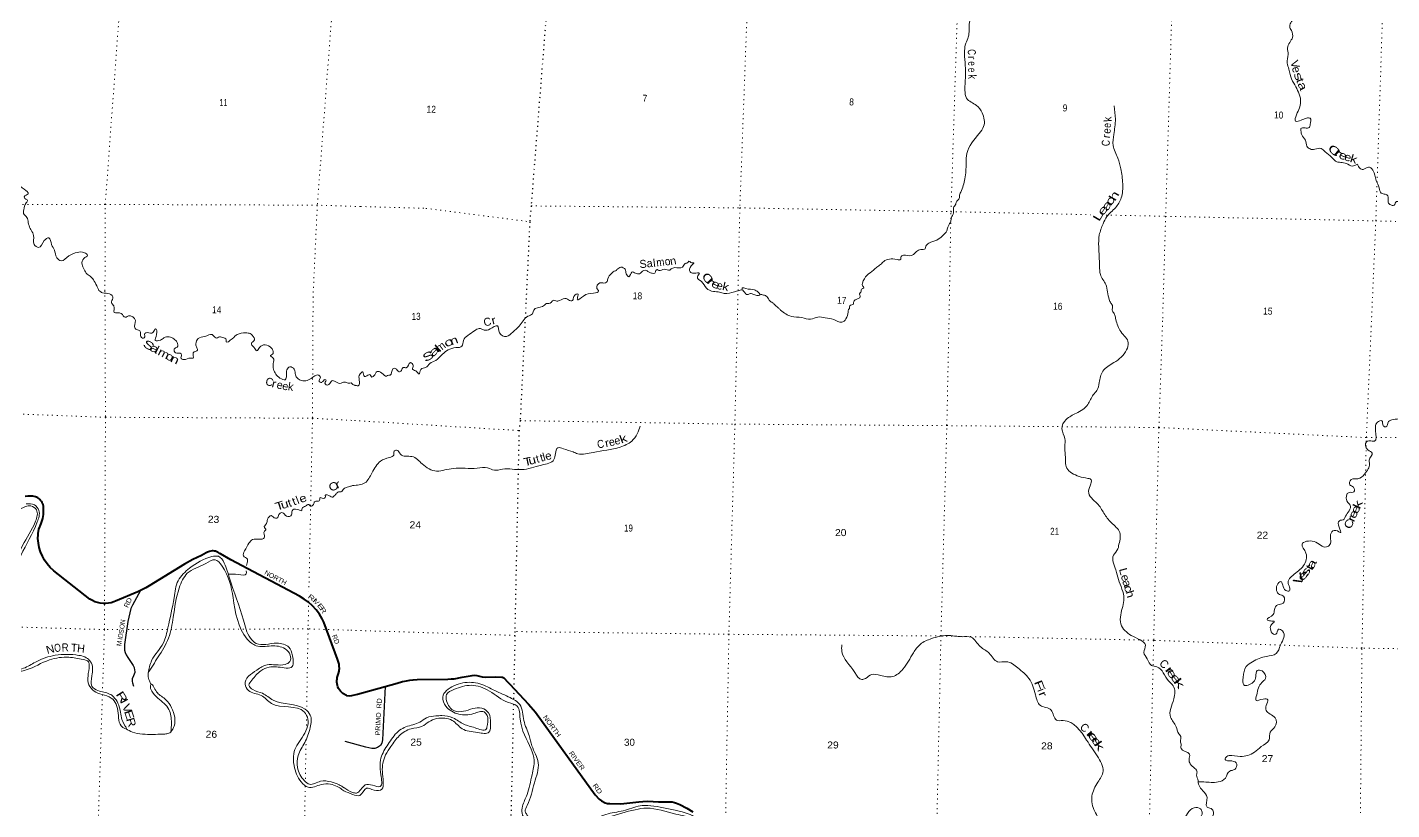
# Model space of a CAD drawing. Header units: feet. Extents: x -757852 to -501257, y -360805 to -170898.
# Drawn here: x -667449 to -633352, y -232356 to -212810 of the extents above; entities that cross this region are included whole.
import ezdxf
from ezdxf.enums import TextEntityAlignment as Align

# ---------------------------------------------------------------- set-up
doc = ezdxf.new("R2010")
doc.units = ezdxf.units.FT
doc.header["$LTSCALE"] = 80
doc.linetypes.add('DOTTED', pattern=[1.5, 0.3, -1.2])
for name, color, linetype, lineweight in [('26', 7, 'Continuous', 40), ('27', 7, 'Continuous', 13), ('29', 7, 'Continuous', 25), ('39', 7, 'Continuous', 13), ('41', 7, 'Continuous', 13), ('6', 7, 'DOTTED', 25), ('7', 7, 'DOTTED', 13)]:
    doc.layers.add(name, color=color, linetype=linetype, lineweight=lineweight)
doc.layers.add('30', color=7, linetype='Continuous')

msp = doc.modelspace()

# ---------------------------------------------------------------- linework, layer by layer
at = {"layer": '26'}
for points in [[(-667138.12, -224606.42), (-667162.66, -224585.3), (-667189.28, -224566.85), (-667217.67, -224551.29), (-667247.54, -224538.79), (-667278.55, -224529.47), (-667310.37, -224523.45), (-667342.64, -224520.79), (-667351.07, -224520.65), (-667372.51, -224520.27), (-667438.96, -224523.68), (-667504.68, -224534.03)], [(-659472.13, -229505.17), (-659565.05, -229450.8), (-659595.63, -229423.9), (-659623.22, -229393.96), (-659647.54, -229361.29), (-659668.31, -229326.27), (-659685.3, -229289.26), (-659698.33, -229250.68), (-659707.26, -229210.95), (-659711.99, -229170.51), (-659712.46, -229129.79), (-659708.67, -229089.24), (-659702.24, -229057.14), (-659695.78, -229031.82), (-659688.51, -229007.14), (-659664.86, -228926.75), (-659663.6, -228921.11), (-659658.01, -228895.98), (-659654.62, -228871.11), (-659650.78, -228825.93), (-659651.82, -228773.45), (-659658.34, -228721.37), (-659670.27, -228670.25), (-659678.8, -228645.67), (-659687.43, -228620.8), (-659696.84, -228595.67), (-660041.67, -227674.17), (-660080.56, -227590.71), (-660148.41, -227473.3), (-660228.15, -227363.62), (-660318.93, -227262.88), (-660419.73, -227172.18), (-660529.47, -227092.52), (-660646.93, -227024.76), (-662366.19, -226114.38), (-662621.16, -225965.6), (-662633.32, -225955.34), (-662658.15, -225937.58), (-662684.71, -225922.51), (-662712.69, -225910.3), (-662741.8, -225901.07), (-662771.71, -225894.95), (-662802.09, -225891.98), (-662832.63, -225892.2), (-662862.97, -225895.62), (-662892.78, -225902.18), (-662921.75, -225911.83), (-662949.55, -225924.46), (-662975.88, -225939.92), (-663094.6, -226005.93), (-663309.64, -226105.71), (-663521.94, -226222.17), (-664402.73, -226767.41), (-664488.52, -226817.13), (-664687.61, -226913.18), (-665244.38, -227149.18), (-665283.45, -227165.17), (-665349.84, -227186.03), (-665418.04, -227199.84), (-665487.31, -227206.44), (-665556.89, -227205.77), (-665626.01, -227197.83), (-665693.93, -227182.7), (-665759.9, -227160.56), (-665823.19, -227131.64), (-665883.11, -227096.27), (-666782.79, -226389.1), (-666791.84, -226381.59), (-666875.55, -226303.59), (-666950.65, -226217.26), (-667016.31, -226123.56), (-667071.82, -226023.51), (-667116.56, -225918.2), (-667150.06, -225808.8), (-667171.93, -225696.49), (-667181.94, -225582.51), (-667180.42, -225493.11), (-667179.99, -225468.19), (-667176.59, -225443.11), (-667171.81, -225407.93), (-667157.39, -225348.93), (-667136.89, -225291.76), (-667127.69, -225270.96), (-667090.81, -225177.18), (-667063.93, -225080.06), (-667047.35, -224980.66), (-667041.25, -224880.07), (-667043.43, -224806.91), (-667047.54, -224774.79), (-667054.97, -224743.27), (-667065.67, -224712.71), (-667079.49, -224683.43), (-667096.31, -224655.76), (-667115.92, -224629.99), (-667138.12, -224606.42)], [(-658202.6, -229191.97), (-658071.21, -229155.12), (-657970.35, -229134.53), (-657890.77, -229121.91), (-657807.14, -229109.72), (-657704.77, -229100.99), (-656940.52, -229091.05)], [(-656940.52, -229091.05), (-656852.82, -229089.91), (-656783.47, -229083.88), (-656579.38, -229046.24), (-656327.94, -229000.16), (-656271.53, -228997.88), (-656212.24, -229004.29), (-656077.96, -229035.3), (-656009.6, -229044.28), (-655741.73, -229040.63), (-655592.47, -229045.63), (-655570.26, -229048.22), (-655553.73, -229054.42), (-655540.3, -229063.73), (-655526.36, -229076.64), (-655454.28, -229156.42), (-655390.22, -229223.82)], [(-659472.13, -229505.17), (-659401, -229507.65), (-659334.89, -229501.45), (-659198.59, -229471.29), (-658202.6, -229191.97)], [(-655390.22, -229223.82), (-654922.18, -229716.23), (-654748.67, -229916.09), (-653257.78, -231981.65), (-653159.31, -232092.18), (-653102.53, -232132.52), (-653006.43, -232183.13), (-652951.69, -232198.64), (-652893.94, -232205.01), (-652618.33, -232209.71), (-652469.29, -232195.54), (-652164.57, -232161.43), (-652069.54, -232153.16), (-651945.58, -232144.89), (-651674.15, -232155.95), (-651334.22, -232163.15), (-651277.25, -232172.8), (-651221.47, -232191.4), (-651140.9, -232222.41), (-650963.66, -232316.37), (-650815.52, -232411.55)]]:
    msp.add_lwpolyline(points, dxfattribs=at)
at = {"layer": '29'}
for points in [[(-664622.32, -226879.94), (-664823.19, -227245.24), (-664857.32, -227326.33), (-664887.18, -227437.28), (-664934.1, -227650.67), (-665021.54, -228227.86), (-665023.68, -228278.01), (-665019.41, -228371.89), (-665006.62, -228431.64), (-664981.02, -228486.05), (-664938.36, -228555.4), (-664806.13, -228751.71), (-664780.53, -228806.12), (-664767.73, -228871.21), (-664763.46, -228904.28), (-664763.46, -228932.02), (-664793.33, -229012.04), (-664825.32, -229083.52), (-664831.72, -229110.19), (-664829.58, -229149.67), (-664823.19, -229182.74), (-664796.48, -229267.23)], [(-658507.05, -229277.35), (-658570.03, -230613.46), (-658585.37, -230690.23), (-658625.25, -230756.17), (-658696.52, -230804.1), (-658763.29, -230825.23), (-658836.92, -230829.83), (-658984.56, -230798.01), (-659503.82, -230648.38)]]:
    msp.add_lwpolyline(points, dxfattribs=at)
at = {"layer": '39'}
for points in [[(-636262.05, -205204.26), (-636259.89, -205323.02), (-636236.73, -205414.3), (-636286.03, -205446.88), (-636325.45, -205546.17), (-636341.9, -205742.76), (-636332.15, -205998.56), (-636330.7, -206139.42), (-636196.8, -206286.64), (-636159.96, -206328.08), (-636156.38, -206464.99), (-636090.77, -206487.26), (-636072.17, -206656.85), (-636068.46, -206789.74), (-635990.13, -206915.02), (-635901.32, -207088.92), (-635815.76, -207115.87), (-635797.27, -207227.12), (-635797.75, -207303.54), (-635850.03, -207303.84), (-635939.01, -207258.67), (-635971.01, -207253.6), (-635971.25, -207384.34), (-635932.81, -207500.27), (-635776.73, -207583.85), (-635716.99, -207724.61), (-635625.04, -207802.06), (-635476.32, -207802.93), (-635412.74, -207887.49), (-635352.37, -208070.52), (-635298.98, -208221.13), (-635370.64, -208261.02), (-635562.68, -208232.58), (-635646.08, -208324.39), (-635632.98, -208477.7), (-635532.82, -208611.75), (-635523.28, -208935.93), (-635523.3, -209183.36), (-635556.87, -209411.58), (-635482.74, -209727.82), (-635598.05, -209935.25), (-635728.43, -210112.01), (-635744.41, -210232.19), (-635748.4, -210354.76), (-635788.73, -210482.18), (-635738.23, -210721.21), (-635683.84, -210964.39), (-635646.08, -211162.77), (-635703.26, -211313.77), (-635739.14, -211489.61), (-635753.82, -211631.95), (-635767.84, -211691.84), (-635724.97, -211733.48), (-635629.64, -211768.8), (-635499.57, -211972.22), (-635513.74, -212098.49), (-635571.99, -212158.94), (-635693.34, -212243.46), (-635737.62, -212368.74), (-635680.9, -212416.87), (-635619.37, -212441.02), (-635688.19, -212517.21), (-635851.92, -212668.73), (-635900.09, -212789.86), (-635859.19, -212891.78), (-635830.68, -213065.72), (-635900.94, -213186.12), (-635953.78, -213327.2), (-635938.93, -213488.62), (-635966.02, -213702.97), (-635920.66, -213853.32), (-635888.97, -213991.15), (-635801.47, -214205.25), (-635634.74, -214578.85), (-635652.7, -214821.66), (-635734.76, -214995.99), (-635751.98, -215154.34), (-635616.6, -215132.64), (-635482.17, -215078.72), (-635389.87, -215083.76), (-635388.76, -215234.67), (-635415.54, -215316.27), (-635518.27, -215322.95), (-635619.39, -215341.75), (-635617.8, -215416.23), (-635600.27, -215495.26), (-635506.07, -215627.1), (-635468.81, -215779.2), (-635392.73, -215850.09), (-635270.3, -215856.12), (-635112.9, -215837.16), (-635017.75, -215919.77), (-634852.71, -216056.93), (-634755.32, -216152.66), (-634483.88, -216211.87), (-634335.24, -216277.1), (-634208.98, -216226.94)], [(-644716.94, -210027.89), (-644730.69, -210449.87), (-644700.76, -210641.96), (-644487.76, -210952.71), (-644228.47, -211508.39), (-644120.95, -211725.15), (-644102.03, -211884.69), (-644053.38, -212057.27), (-643880.14, -212539.72), (-643903.06, -212687.82), (-643933.04, -213052.95), (-643996.45, -213209.78), (-644024.49, -213391.92), (-644001.44, -213980.07), (-644016.6, -214383.9), (-643974.89, -214584.42), (-643731.4, -214761.4), (-643582.75, -214949.34), (-643549.57, -215288.38), (-643659.68, -215459.77), (-643967.39, -215958.59), (-643987.56, -216207.37), (-644016.19, -216592.66), (-644121.5, -216925.14), (-644155.09, -217030.65), (-644160.93, -217086.78), (-644219.45, -217155.26), (-644247.91, -217226.75), (-644301.32, -217323.56), (-644301.36, -217448.28), (-644353.61, -217571.28), (-644370.35, -217653.21), (-644411.18, -217734.34), (-644445.6, -217803.62), (-644470.63, -217893.32), (-644579.24, -218018.49), (-644719.45, -218126.53), (-644920.92, -218202.39), (-644991.61, -218274.5), (-645009.9, -218342.29), (-645121.12, -218362.78), (-645225.17, -218409.65), (-645289.51, -218471.9), (-645357.15, -218511.93), (-645555.87, -218503.38), (-645621.76, -218551.51), (-645621.72, -218611.86), (-645714.21, -218612.84), (-646047.43, -218660.23), (-646126.22, -218734.08), (-646214.79, -218799.57), (-646303.81, -218879.12), (-646460.61, -219002.71), (-646577.72, -219204.04), (-646579.55, -219260.31), (-646541.29, -219319.9), (-646598.63, -219352.22), (-646619.06, -219423.96), (-646648.54, -219465.24), (-646632.63, -219532.14), (-646680.58, -219584.88), (-646755.99, -219616.6), (-646800.45, -219685.55), (-646811.99, -219731.43), (-646873.02, -219753.57), (-646898.36, -219790.96), (-646901.68, -219831.08), (-646922.8, -219862.57), (-646932.76, -219925.01)], [(-673192.63, -213423.98), (-673065.74, -213368.02), (-672719.29, -213073.01), (-672578.52, -213000.93), (-672340.09, -213082.75), (-672072.66, -213070.92), (-671478.03, -212996.82), (-671296.84, -213046.69), (-671107.67, -213163.19), (-671050.49, -213392.26), (-671074.07, -213570.56), (-670957.08, -213618.44), (-670645.81, -213487.28), (-670445.14, -213491.49), (-670346.16, -213667.55), (-670365.75, -213781.6), (-670342.23, -213995.55), (-670323.66, -214044.41), (-670187.31, -214050.64), (-669950.1, -214041.9), (-669828.64, -213945.09), (-669765.8, -214055.66), (-669677.82, -214132.82), (-669658.32, -214151.52), (-669674.41, -214217.41), (-669605.31, -214255.76), (-669547.8, -214344.04), (-669432.86, -214458.23), (-669246.46, -214729.54), (-668977.4, -214924.95), (-668894.31, -215030.11), (-668795.41, -215338.93), (-668523.75, -215449.94), (-668362.62, -215499.19), (-668403.45, -215650.8), (-668471.05, -215759.34), (-668422.02, -215797.07), (-668255.04, -215721.78), (-668122.08, -215707.8), (-668087.07, -215809.46), (-668145.19, -216000.77), (-668149.1, -216127.38), (-667996.14, -216116.03), (-667776.53, -216157.03), (-667644.73, -216245.6), (-667695.56, -216266.15), (-667869.72, -216248.68), (-667950.19, -216318.61), (-667925.39, -216425.99), (-667841.43, -216503.02), (-667789.62, -216581.06), (-667705.2, -216708.39), (-667525.05, -216856.8), (-667428.04, -216966.42), (-667479.37, -217003.04), (-667524.93, -217047.9), (-667508.05, -217086.64), (-667441.28, -217134.98), (-667475.3, -217196.28), (-667536.8, -217367.37), (-667530.37, -217484.24), (-667477.76, -217536.16), (-667431.14, -217652.26), (-667393.55, -217800.27), (-667351.77, -217878), (-667289.67, -218012.69), (-667278.38, -218232.3), (-667168.27, -218308.13), (-667024.52, -218139.59), (-666913.96, -218070.6), (-666840.87, -218239.82), (-666772.81, -218376.71), (-666710.44, -218567.72), (-666606.29, -218641.36), (-666411.87, -218522.67), (-666200.32, -218434.68), (-666019.84, -218442.29), (-665947.54, -218506.88), (-666036.34, -218586.61), (-666078.99, -218732.13), (-666028.74, -218860.41), (-665953.91, -218973.37), (-665857.73, -219044.74), (-665797.65, -219115), (-665713.97, -219266.44), (-665660.14, -219387.16)], [(-640291.03, -214772.28), (-640257.3, -215101.51), (-640297.99, -215488.33), (-640312.77, -215759.42), (-640192.17, -216081.84), (-640121.96, -216342.01), (-640073.69, -216720.08), (-640111.26, -217072.81), (-640254.15, -217316.98), (-640472.95, -217540.2), (-640563.26, -217715.91), (-640659.01, -217998.05), (-640674.57, -218293.26), (-640653.69, -218770.91), (-640630.49, -218989.09), (-640499.38, -219235.44), (-640410.73, -219610.99), (-640367.28, -219701.15), (-640327.41, -219777.09), (-640338.63, -219875.26), (-640290.97, -219959.54), (-640255.64, -220051.41), (-640248.23, -220113.75)], [(-634208.98, -216226.94), (-634148.07, -216331.53), (-634066.59, -216360.36), (-633934.04, -216302.35), (-633823.95, -216378.39), (-633737.89, -216636.69), (-633663.53, -216822.19), (-633611.5, -216952.64), (-633513.96, -216982), (-633449, -217024.37), (-633443.35, -217159.33), (-633399.52, -217233.19), (-633293.62, -217252.76), (-633234.46, -217164.18), (-633164.44, -217174.53), (-633100.66, -217253.06), (-632983.61, -217238.81), (-632904.78, -217225.3), (-632880.86, -217169.76), (-632829.41, -217133.23), (-632769.72, -217213.65), (-632738.6, -217307.21), (-632771.64, -217334.28), (-632881.12, -217362.87), (-632934.7, -217403.35), (-632861.98, -217454.02), (-632751.41, -217453.63), (-632606.68, -217392), (-632513.75, -217439.31), (-632534.2, -217573.42), (-632595.44, -217663.94), (-632698.76, -217688.71), (-632829.82, -217762.85), (-632823.43, -217813.35), (-632689.68, -217841.89), (-632555.89, -217930.77), (-632476.31, -218017.87), (-632456.69, -218217.67), (-632384.27, -218401.09), (-632227.19, -218577.24), (-632117.62, -218669.35), (-632149.16, -218835.28), (-632077.57, -218982.47), (-632025.01, -219096.84), (-632035.03, -219219.22), (-631984.87, -219345.59), (-632025.12, -219408.64), (-632123.18, -219395.36), (-632192.56, -219427.28), (-632131.52, -219527.85), (-632056.92, -219582.6), (-631982.49, -219581.03), (-631959.64, -219620), (-632006.87, -219650.63), (-632016.67, -219704.62), (-631959.22, -219730.65), (-631863.04, -219739.85), (-631801.38, -219759.98), (-631794.02, -219842.69), (-631847.6, -219883.18), (-631909.87, -219943.49), (-631878.92, -219980.72), (-631824.47, -220036.82), (-631852.29, -220150.57), (-631849.85, -220198.92), (-631759.38, -220260.23), (-631647.39, -220278), (-631555.88, -220307.15), (-631496.1, -220323.2), (-631461.07, -220358.55)], [(-654486.59, -219709.38), (-654352.23, -219678.8), (-654294.24, -219626.39), (-654238.61, -219646.33), (-654147.86, -219637.24), (-653979.36, -219586.45), (-653866.68, -219644.47), (-653822.04, -219631.85), (-653790.73, -219534.31), (-653682.27, -219475.51), (-653690, -219527.56), (-653700.98, -219617.72), (-653553.26, -219526.02), (-653295.57, -219452.01), (-653171.18, -219397.76), (-653213.39, -219336.03), (-653142.55, -219197.54), (-653042.08, -219198.83), (-652971.09, -219179.04), (-652944.24, -219095.43), (-652845.22, -218955.86), (-652756.85, -218896.41), (-652742.84, -218895.73), (-652713.44, -218859.61)], [(-652713.44, -218859.61), (-652619.17, -218804.37), (-652506.29, -218856.36), (-652481.78, -218967.8), (-652415.93, -219044.4), (-652337.64, -218924.26), (-652250.14, -218953.29), (-652150.07, -218966.63), (-652042.84, -218883.66), (-651974.57, -218885.9), (-651909.68, -218930.28), (-651830.02, -218953.01), (-651765.63, -218951.1), (-651741.38, -218885.52), (-651704.52, -218864.6), (-651663.01, -218886.08), (-651533.38, -218856.14), (-651395.36, -218876.77), (-651358.23, -218847.82), (-651268.7, -218814.55), (-651079.24, -218798.65), (-651006.08, -218712.54), (-650934.62, -218678.68), (-650913.62, -218651.21), (-650868.62, -218688.89), (-650788.5, -218697.56), (-650855.17, -218769.8), (-650886.19, -218919.65), (-650790.79, -218952.96), (-650653.98, -218949.41), (-650703.37, -219046.36), (-650600.62, -219162.38), (-650479.29, -219325.29), (-650303.13, -219409.53), (-650148.84, -219424.65), (-650031.36, -219458.69), (-649774.71, -219416.83), (-649590.08, -219364.56)], [(-670609.68, -219242.32), (-670495.31, -219420.49), (-670531.85, -219656.82), (-670717.15, -220018.82), (-670876.43, -220383.33), (-670890.08, -220575.92), (-670722.1, -220920.72), (-670568.33, -221381.77), (-670630.28, -221476.98), (-671039.4, -221689.95), (-671139.57, -221790.45), (-671266.73, -222153.58), (-671229.81, -222323.05), (-671092.84, -222398.05), (-670667.07, -222472.68), (-670502.95, -222596.43), (-670249.85, -222894.69), (-670228.06, -223122.12), (-670408.63, -223658.98), (-670409, -223892.01), (-670329.38, -224030.17), (-670150.24, -224101.98), (-669730.29, -224272.93), (-669669.96, -224477.01), (-669647.18, -224758.7), (-669617.03, -224968.22), (-669687.5, -225195.86), (-670195.42, -225437.03), (-670290.17, -225569.77), (-670173.13, -225744.83), (-669831.52, -226135.22), (-669652.6, -226538.49), (-669539.54, -226817.94), (-669379.65, -226847.18), (-669230.27, -226689.39), (-669127.47, -226448.33), (-669083.21, -226228.21), (-668858.46, -225688.2), (-668686.17, -225484.65), (-668469.43, -225263.89), (-667992.98, -224989.96), (-667623.2, -224842.51), (-667363.07, -224767.25), (-667220.54, -224866.47), (-667243.95, -225151.27), (-667570.23, -225757.61), (-667821.87, -226341.29), (-668142.63, -226973.85), (-668342.22, -227669.04), (-668374.9, -228019.96), (-668243.91, -228199.31), (-667988.77, -228282.66), (-667901.16, -228422.98), (-667946.89, -228614.95), (-667970.72, -228815.37), (-667809.73, -228892.85), (-667476.3, -228865.23), (-666893.97, -228613.46), (-666409.42, -228548.61), (-666049.55, -228607.89), (-665918.22, -228662.69), (-665901.99, -228759.44), (-665910.98, -229237.38), (-665779.57, -229394.64), (-665580.61, -229478.89), (-665349.6, -229565.78), (-665178.21, -229942.79), (-665010.94, -230325.75), (-664970.96, -230332.56), (-665001.82, -230267.67), (-665126.84, -229877.5), (-665290.94, -229538.8), (-665391.86, -229466.51), (-665683, -229378.45), (-665835.37, -229268.99), (-665834.58, -229013.88), (-665866.02, -228659.69), (-665942.73, -228579.84), (-666239.85, -228489.65), (-666821.88, -228512.41), (-667246.02, -228670.85), (-667547.71, -228823.65), (-667854.1, -228799.57), (-667894.8, -228724.45), (-667860.08, -228584.5), (-667825.62, -228352.14), (-667937.59, -228227.41), (-668178.62, -228140.32), (-668294.67, -228019.53), (-668278.52, -227694.4), (-668155.22, -227216.68), (-667906.48, -226681.15), (-667606.91, -226001.98), (-667200.15, -225168.2), (-667156.69, -224883.79), (-667268.35, -224742.99), (-667476.4, -224714.81)], [(-665660.14, -219387.16), (-665566.27, -219446.66), (-665392.19, -219468.14), (-665310.07, -219580.24), (-665348.28, -219691.99), (-665287.6, -219771.53), (-665276.63, -219934.46), (-665100.63, -219960.01), (-665004.13, -220054.31), (-664953.6, -220033.2), (-664917.17, -220015.83), (-664748.96, -220135.64), (-664764.43, -220318.15), (-664693.24, -220371.77), (-664627.72, -220407.21), (-664619.55, -220505.8), (-664546.7, -220577.54), (-664513.98, -220544.03), (-664516.89, -220485.71), (-664487.95, -220440.08), (-664335.82, -220455.11), (-664272.23, -220380.01), (-664243.49, -220344.42), (-664215.99, -220481.56), (-664250.9, -220631.55), (-664122.44, -220626.02), (-664035.14, -220569.47), (-663906.23, -220539.86), (-663782.95, -220596.51), (-663704.31, -220680.41), (-663704.54, -220798.93), (-663775.57, -220843.75), (-663741.34, -220942.86), (-663631.23, -220953.05), (-663593.97, -220997.97), (-663607.59, -221082.08), (-663539.95, -221111.53), (-663368.75, -221072.69), (-663302.6, -221073.99), (-663302.11, -220941.41), (-663194.57, -220875.21), (-663221.12, -220794.33), (-663237.69, -220715.66), (-663181.15, -220588.2), (-663011.65, -220533.26), (-662830.28, -220486.59), (-662759.31, -220552.26), (-662717.67, -220577.18), (-662669.1, -220554.03), (-662566.86, -220556.03), (-662479.67, -220611.97), (-662480.72, -220668.2), (-662328.85, -220590.82), (-662200.48, -220482.84), (-661987.18, -220444.83), (-661881.19, -220460.97), (-661782.95, -220569.36), (-661769.9, -220621.85), (-661849.68, -220704.66), (-661785.37, -220804.36), (-661712.78, -220890.15), (-661643.11, -220811.16), (-661505.38, -220739.53), (-661346.63, -220829.02), (-661305.89, -220902.14), (-661317.35, -220978.25), (-661374.05, -221007.27), (-661303.09, -221072.95), (-661301.61, -221207.57), (-661294.35, -221354.37), (-661134.04, -221574.47), (-661004.41, -221613.17), (-660972.33, -221507.32), (-660959.66, -221366.94), (-660886.09, -221294.05), (-660778.93, -221354.41), (-660747.5, -221495.65), (-660597.7, -221635.19), (-660451.24, -221632.03), (-660262.61, -221519.2), (-660181.96, -221496.68), (-660124.81, -221550.03), (-660150.94, -221660), (-660109.26, -221682.92), (-660050.29, -221639.88), (-660011.55, -221606.48), (-659977.97, -221633.26), (-660008.83, -221674.84), (-659997.75, -221725.28), (-659956.02, -221746.19), (-659911.69, -221735), (-659837.71, -221640.02), (-659741.93, -221666), (-659608.25, -221702.77), (-659521.44, -221672.33), (-659429.64, -221696.22), (-659353.42, -221695.7)], [(-649590.08, -219364.56), (-649580.68, -219322.63), (-649492.59, -219333.57), (-649278.72, -219370.77), (-649183.97, -219424.17), (-649143.97, -219491.87), (-649218.91, -219509.52), (-649314.32, -219476.21), (-649402.4, -219465.27), (-649469.52, -219489.22), (-649516.14, -219439.41), (-649590.08, -219364.56)], [(-649136.16, -219480.84), (-649051.73, -219498.92), (-648964.56, -219538), (-648885.9, -219653.23), (-648805.14, -219704.16), (-648750.75, -219762.28), (-648674.4, -219825.13), (-648624.57, -219877.12)], [(-659246.88, -221757.97), (-659168.39, -221760.04), (-659151.69, -221627.88), (-659134.08, -221469.6), (-659063.86, -221417.8), (-659023.65, -221533.89), (-658964.73, -221517.89), (-658881.2, -221488.69), (-658848.94, -221544.16), (-658785.72, -221520.27), (-658707.42, -221410.42), (-658589.97, -221446.8), (-658469.9, -221523.5), (-658416.66, -221497.25), (-658380.42, -221496.53), (-658312.77, -221346.08), (-658251.85, -221330.15), (-658158.33, -221417.97), (-658100.72, -221381.81), (-658053.91, -221309.06), (-657977.75, -221317.82), (-657876.57, -221186.67), (-657806.75, -221261.57), (-657823.91, -221349.46), (-657742.98, -221394.6), (-657657.08, -221470.08), (-657612.88, -221357), (-657494.56, -221310.95), (-657390.34, -221208.06), (-657240.75, -221130.94), (-657074.48, -220979.99), (-656933.81, -220870.36), (-656738.63, -220812.97), (-656586.49, -220778.17), (-656547.26, -220634.75), (-656440.13, -220505.83), (-656269.1, -220391.25), (-656156.38, -220332.92), (-656029.02, -220373.68), (-655881.18, -220346.78), (-655701.3, -220266.71), (-655651.07, -220441.49), (-655473.14, -220532.33), (-655316.46, -220425.29), (-655158.31, -220276.06), (-654936.35, -220028.53), (-654825.5, -219966.12), (-654792.12, -219874.78), (-654573.63, -219784.03), (-654477.43, -219709.58)], [(-648624.57, -219877.12), (-648354.28, -220032.39), (-648091.7, -220061.89), (-647875.77, -220101.79), (-647692.78, -220047.98), (-647508.44, -220070.66), (-647296.46, -220108.4), (-647095.65, -220177.93), (-646992.14, -220095.14), (-646932.76, -219925.01)], [(-640248.23, -220113.75), (-640119.22, -220413.12), (-639933.83, -220693.3), (-639976.19, -220868.79), (-640295.21, -221187.27), (-640570.31, -221400.71), (-640660.82, -221687.13), (-640717.88, -221880.2), (-640810.32, -221991.55), (-640945.5, -222232.11), (-641232.94, -222453.16), (-641487.92, -222608.99), (-641594.62, -222840.51), (-641516.63, -223084.67), (-641523.38, -223277.53), (-641508.93, -223497.29), (-641469.93, -223820.52), (-641165.3, -224028.52), (-640941.68, -224078.75), (-640883.82, -224092.89), (-640926.8, -224401.12), (-640712.03, -224704.47), (-640543.53, -224949.85), (-640362.55, -225183.61), (-640145.96, -225434.74), (-640175.57, -225763.56), (-640194.39, -225841.33), (-640306.6, -226000.25), (-640246.97, -226366.45), (-640180.9, -226606.16), (-640042.59, -227081.78), (-640125.19, -227487.15), (-640121.07, -227714.59), (-639861.53, -228003.46), (-639638, -228114.03), (-639507.78, -228245.4), (-639546.26, -228425.05), (-639459.5, -228591.08), (-639356.45, -228751.66), (-639218.83, -228786.74), (-639059.02, -228935.27), (-638929.31, -229139.03), (-638810.93, -229263.95), (-638796.12, -229588.32), (-638878.53, -230046), (-638737.89, -230282.34), (-638675.6, -230457.55), (-638618.54, -230552.11), (-638632.85, -230615.97), (-638616.47, -230723.16), (-638616.04, -230825.76), (-638403.76, -230970.12), (-638416.65, -231108.45), (-638388.07, -231212.06), (-638271.28, -231324.85), (-638216.09, -231415.32), (-638225.75, -231461.24), (-638200.17, -231592.9), (-638165.52, -231753.04), (-638071.47, -231883.12), (-637964.54, -232047.86), (-637966.95, -232289.14), (-637867.65, -232326.89), (-637802.34, -232415.71), (-637882.7, -232642.15), (-637936.38, -232853.44), (-638055.03, -232851.21), (-638225.13, -232766.69), (-638181.67, -232617.38), (-638088.08, -232415.56), (-638129.63, -232337.64), (-638285.48, -232305.92), (-638453.47, -232448.77), (-638558.27, -232626.05), (-638602.75, -232747.16), (-638449.04, -232897.48), (-638357, -233027.49), (-638463.35, -233248.97), (-638589.57, -233290.72), (-638751.91, -233214.52), (-638966.94, -233321.49), (-639112.97, -233469.14), (-639215.07, -233511.76), (-639286.3, -233764.67), (-639314.94, -233950.71), (-639293.98, -234156.62), (-639223.08, -234316.05), (-639252.58, -234411.55), (-639387.3, -234235.76), (-639552.56, -234185.6), (-639724.49, -234153.31)], [(-631400.79, -220510.75), (-631516.24, -220688.32), (-631447.12, -221070.95), (-631358.34, -221351.7), (-631322.92, -221489.74), (-631213.12, -221572.11), (-631425.35, -221771.71), (-631768.67, -221749.38), (-632052.11, -221855.92), (-632308.68, -222172.61), (-632372.35, -222266.88), (-632359.56, -222476.53), (-632517.03, -222491.02), (-632705, -222399.82), (-632815.57, -222454.2), (-632953.6, -222545.82), (-633309.92, -222607.51), (-633428.52, -222661.61), (-633497.55, -222793.91), (-633562.88, -222763.41), (-633596.71, -222637.49), (-633710.81, -222677.67), (-633754.36, -222887.31), (-633785.67, -223149.69), (-633904.11, -223141.44), (-633983.34, -223162.75), (-633952.32, -223369.02), (-633840.29, -223445.44), (-633914.88, -223621.79), (-633905.91, -223710.61), (-634031.68, -223969.62), (-634194.88, -224090.51), (-634364.55, -224108.58), (-634401.27, -224238.02), (-634308.92, -224301.66), (-634294.84, -224416.81), (-634418.06, -224430.51), (-634473.61, -224637.72), (-634378.04, -224781.94), (-634439.37, -224924.57), (-634522.67, -225062.39), (-634542.02, -225097.91), (-634660.07, -225135.93), (-634663.82, -225300.73), (-634622.23, -225434.98), (-634749.03, -225378.15), (-634868.13, -225446.3), (-634894.25, -225733.01), (-634984.86, -225792.12), (-635290.08, -225658.52), (-635590.2, -225724.23), (-635497.3, -225944.79), (-635552.48, -226256.6), (-635826.69, -226502.26), (-635925.16, -226613.39), (-635939.46, -226677.25), (-635907.29, -226793.05), (-635908.52, -226885.53), (-635998.82, -226878.28), (-636125.74, -226652.49), (-636215.54, -226745.83), (-636155.35, -226981.31), (-636052.25, -227025.22), (-636064.39, -227199.78), (-636198.44, -227235.22), (-636283.33, -227360.92), (-636313.61, -227478.51), (-636465.03, -227607.87), (-636379.59, -227639.08), (-636287.63, -227656.45), (-636356.63, -227730.42), (-636384.47, -227836.03), (-636302.69, -227971.71), (-636246.41, -227973.72), (-636183.63, -227847.23), (-636082.54, -227891.07), (-636126.85, -228237.47), (-636239.16, -228456.72), (-636483.07, -228526.45), (-636827.79, -228658.96), (-636986.89, -228777.99), (-637062.99, -229054.86), (-637049.28, -229238.39), (-636811.4, -229168.44), (-636746.26, -229031.98), (-636714.65, -228876.22), (-636592.4, -228890.64), (-636504.48, -229080.85), (-636598.43, -229178.06), (-636683.53, -229309.79), (-636723.95, -229487.36)], [(-659353.42, -221695.7), (-659300.09, -221738.94), (-659261.35, -221754.29), (-659246.88, -221757.97)], [(-659318.82, -224256.74), (-659011.96, -224191.43), (-658838.38, -223946.2), (-658618.68, -223648.31), (-658398.18, -223557.62), (-658289.34, -223495.14), (-658284.1, -223402.8), (-658218.66, -223372.95), (-658125.64, -223474.84), (-657837.92, -223533.39), (-657580.75, -223717.58), (-657218.79, -223897.46), (-657014.54, -223868.55), (-656799.89, -223829.96), (-656210.04, -223822.87), (-655944.18, -223816.28), (-655777.19, -223874.54), (-655575.09, -223849.58), (-655092.53, -223860.79), (-654595.5, -223745.79), (-654286.89, -223609.98), (-654251.4, -223458.38), (-654187.99, -223313.81), (-654052.03, -223338.78), (-653811.37, -223419.79), (-653692.12, -223462.27), (-653308.65, -223429.71), (-652629.89, -223297.07), (-652344.91, -223146.33), (-652207.74, -222964.17), (-652136.61, -222771.6)], [(-661970.05, -226253.41), (-661952.93, -226190.99), (-661949.19, -226098.66), (-662045.91, -226016.41), (-662017.43, -225888.39), (-661909.52, -225695.64), (-661817.6, -225607.04), (-661529.98, -225562.45), (-661526.42, -225480.15), (-661533.16, -225411.72), (-661485.87, -225350.37), (-661525.18, -225307.41), (-661473.2, -225209.99), (-661447.11, -225102.02), (-661351.11, -225009.48), (-661248.07, -225075.78), (-661189.51, -225054.83), (-661149.65, -224961.19), (-661070.97, -224936.62), (-660974.28, -225020.87), (-660843.41, -224993.3), (-660831.46, -224891.08), (-660704.4, -224853.39), (-660588.58, -224879.76), (-660581.62, -224829.68), (-660494.28, -224771.12), (-660417.3, -224730.44), (-660367.94, -224771.58), (-660296.94, -224728.78), (-660269.6, -224661.01), (-660203.1, -224644.23), (-660152.9, -224641.19), (-660135.39, -224563.19), (-660051.49, -224580.9), (-660000.96, -224559.79), (-660001.94, -224505.53), (-659877.99, -224526.04), (-659832.29, -224549.03), (-659759.1, -224496.23), (-659705.88, -224439.01), (-659629.17, -224412.39), (-659607.16, -224414.83), (-659539.17, -224336.36), (-659456.07, -224301.04), (-659387.51, -224282.35), (-659318.82, -224256.74)], [(-664431.39, -228942.91), (-664341.3, -228631.28), (-664048.19, -228189.03), (-663934.76, -227809.56), (-663782.29, -227061.21), (-663678.01, -226635.35), (-663391.37, -226323.55), (-662834.39, -226033.12), (-662673.82, -226026.22), (-662526.6, -226195.84), (-662395.3, -226572.06), (-662048.01, -227619.48), (-661872, -228070.91), (-661728.07, -228202.3), (-661212.54, -228196.32), (-660911.6, -228296.63), (-660819.34, -228509.37), (-660854.93, -228801.98), (-661025.6, -228812.7), (-661408.36, -228797.17), (-661610.57, -228885.62), (-661839.6, -229120.2), (-661910.18, -229247.39), (-661813.95, -229355.75), (-661573.04, -229448.85), (-661303.49, -229618.86), (-660505.55, -229845.41), (-660377.96, -229992.55), (-660379.74, -230299.88), (-660515.26, -230680.93), (-660679.68, -230999.14), (-660695.42, -231302.18), (-660525.16, -231632.96), (-660398.44, -231719.82), (-660120.31, -231646.92), (-659855.9, -231664.14), (-659654.88, -231735.68), (-659605.17, -231761.87), (-659537.31, -231806.05)], [(-664431.39, -228942.91), (-664177.13, -228540.07), (-663921.63, -228070.97), (-663799.38, -227543.01), (-663653.38, -226818.64), (-663449.93, -226450.98), (-662986, -226202.92), (-662757.68, -226112.97), (-662580.12, -226269.12), (-662306.21, -227059.97), (-661952.64, -228093.44), (-661727.16, -228260.58), (-661356.24, -228265.83), (-661004.61, -228337), (-660877.29, -228498.19), (-660890.3, -228656.64), (-661007.93, -228726.66), (-661453.37, -228738.03), (-661714.52, -228867.52), (-662007.93, -229219.36), (-661924.67, -229377.68), (-661606.14, -229502.45), (-661347.18, -229702.38), (-660524.96, -229917.36), (-660434.06, -230095.92), (-660582.97, -230549.03), (-660791.2, -230956.78), (-660780.71, -231252.3), (-660603.95, -231663.56), (-660433.96, -231795.46), (-660103.78, -231727.6), (-659871, -231720.1), (-659708.52, -231776.27), (-659641.15, -231812.27), (-659540.26, -231886.24)], [(-662429.91, -226473.08), (-662176.97, -226479.91), (-661976.19, -226467.77), (-661979.28, -226392.87)], [(-640770.42, -234403.84), (-640727.72, -234127.52), (-640767.04, -234043.65), (-640728.06, -233964.58), (-640681.05, -233771.15), (-640671.76, -233620.63), (-640733.98, -233443.41), (-640661.86, -233222.72), (-640683.59, -232865.91), (-640651.91, -232708.14), (-640773.88, -232398.04), (-640843, -232015.41), (-640695.97, -231666.65), (-640563.75, -231395.81), (-640711.39, -231014.39), (-640975.18, -230616.76), (-641561.81, -230129.14), (-641732.43, -230117.01), (-641862.53, -229866.97), (-642132.14, -229750.73), (-642253.64, -229484.9), (-642416.52, -229078.8), (-642692.98, -228813.47), (-642983.36, -228658.27), (-643200.76, -228660.56), (-643408.64, -228447.97), (-643632.28, -228283.09), (-643863.5, -228047.53), (-644088.38, -228033.46), (-644457.55, -228002.17), (-644848.74, -228082.73), (-645129.28, -228221.55), (-645303.75, -228434.57), (-645569.73, -228847.47), (-645821.6, -229029.55), (-646122.5, -229002.71), (-646351.13, -228980.46), (-646501.35, -229075.67), (-646595, -229106.52), (-646767.9, -228929.37), (-647091.71, -228406.89), (-647095.79, -228235.77)], [(-664358.46, -229223.57), (-664396.93, -229136.44), (-664419.7, -229067.69), (-664431.39, -228942.91)], [(-663859.41, -230412.57), (-663847.08, -230183.8), (-663911.05, -229853.09), (-664184.46, -229568.5), (-664339.62, -229394.7), (-664369.01, -229251.49), (-664356.42, -229221.6), (-664285.64, -229297.32), (-664198.08, -229439.66), (-663984.66, -229608.57), (-663842.02, -229808.23), (-663764.28, -230046.81), (-663778.46, -230267.51), (-663859.41, -230412.57)], [(-659537.65, -231805.61), (-659320.69, -231924.45), (-659224.64, -231939.95), (-659002.22, -231736.7), (-658821.41, -231745.17), (-658629.38, -231778.18), (-658612.95, -231481.07), (-658594.78, -231019.09), (-658403.68, -230675.93), (-658143.51, -230371.44), (-657812.65, -230232.4), (-657639.36, -230168.19), (-657472.57, -230059.5), (-657237.53, -230013.59), (-657086.31, -230004.91), (-656812.66, -230062.96), (-656540.44, -230219.52), (-656259.87, -230310.01), (-655981.28, -230342.09), (-655951.01, -230224.49), (-655957.28, -230001), (-656034.72, -229913.75), (-656293.73, -229954.78), (-656664.51, -229969.69), (-656989.52, -229769.01), (-657068.14, -229542.93), (-656790.72, -229263.19), (-656564.68, -229186.79), (-656138.96, -229212.06), (-655762.51, -229380.39), (-655380.32, -229556.97), (-655142.9, -229730.39), (-655038.16, -230130.39), (-654910.41, -230505.06), (-654838.8, -230759.05), (-654678.57, -231183.15), (-654776.59, -231684.52), (-654957.4, -232251.32), (-655004.81, -232398.48), (-654961.54, -232484.5), (-654527.9, -232916.36), (-654029.19, -233213.77), (-653726.46, -233188.38), (-653580.99, -232883.82), (-653339, -232639.02), (-652936.33, -232460.31), (-652502.44, -232367.2), (-652079.91, -232253.56), (-651794.66, -232267.78), (-651137.17, -232397.87), (-650748.17, -232552.57), (-650561.23, -232788.56), (-650381.99, -233187.19), (-650247.94, -233727.03), (-650226.4, -234031.52), (-650245.98, -234246.05), (-650252.09, -234420.83), (-650415.68, -234495.44), (-650817.06, -234579.66), (-650979.38, -234732.76), (-651136.15, -234900.15), (-651324.33, -234929.63), (-651515.89, -234940.89), (-651614.42, -235054.03), (-651652.38, -235161.29), (-651588.73, -235240), (-651471.88, -235236.13), (-651429.23, -235167.25), (-651306.29, -235046.94), (-651162.26, -235013.87), (-651035.23, -235006.34), (-650794.76, -235035.04), (-650422.85, -235275.62), (-650083.27, -235577.4), (-650165.85, -235809.79), (-650385.1, -236037.3), (-650412.66, -236134.87), (-650394.3, -236300.47), (-650283.89, -236423.09), (-650122.01, -236455.02), (-649955.03, -236398.63), (-649994.68, -236266.47), (-650051.54, -236051.23), (-649934.82, -235878.39), (-649695.79, -235717.97), (-649298.51, -235520.96), (-648901.39, -235500.96), (-648241.27, -235498.39), (-647926.75, -235596.12), (-647968.15, -235801.82), (-648158, -235994.17)], [(-648068.34, -239068.85), (-648130.31, -238941.93), (-648063.93, -238827.64), (-647896.62, -238819.53), (-647728.01, -238831.59), (-647643.48, -238715.94), (-647535.82, -238514.62), (-647438.45, -238377.29), (-647335.6, -238370.91), (-647258.34, -238405.85), (-647205.6, -238393.66), (-647178.57, -238253.82), (-647192.27, -238070.29), (-647359.54, -237847.08), (-647555.31, -237691.24), (-647783.5, -237483.95), (-648080.68, -237350.64), (-648580.92, -237212.08), (-648627.23, -237097.78), (-648573.84, -236894.52), (-648446.46, -236474.66), (-648370.19, -236250.09), (-648280.13, -236034.06), (-648064.97, -235808.42), (-647996.44, -235690.18), (-648039.93, -235610.18), (-648319.96, -235561.96), (-648974.05, -235564.74), (-649328.97, -235586.25), (-649669.41, -235769.2), (-649935.06, -235942.75), (-649980.46, -236089.97), (-649909.01, -236233.33), (-649850.17, -236392.32), (-649986.68, -236498.07), (-650248.8, -236512.85), (-650435.9, -236339.21), (-650448.62, -236127.55), (-650432.21, -236003.43), (-650287.14, -235825.57), (-650206.06, -235693.7), (-650186.12, -235583.79), (-650237.08, -235487.43), (-650659.97, -235208.82), (-651132.22, -235075.28), (-651290.1, -235101.82), (-651364.17, -235205.78), (-651528.47, -235300.49), (-651664.4, -235217.18), (-651678.71, -234993.4), (-651461.92, -234836.21), (-651273.07, -234844.97), (-651095.8, -234724.58), (-650937.04, -234615.6), (-650843.23, -234522.4), (-650477.46, -234420.82), (-650290.95, -234381.22), (-650281.1, -234214.62), (-650298.36, -233787.58), (-650403.46, -233282.98), (-650618.74, -232764.38), (-650790.05, -232599.35), (-651240.18, -232466.61), (-651975.5, -232317.64), (-652254.53, -232355.94), (-652929.02, -232539.02), (-653399.98, -232771.61), (-653524.02, -233038.72), (-653660.45, -233257.12), (-653882.26, -233327.64), (-654354.26, -233129.75), (-654823.89, -232748.9), (-655084.88, -232443.89), (-655072.8, -232271.34), (-654959.98, -231979.69), (-654833.95, -231483.34), (-654783.05, -231121.09), (-654857.97, -230846.86), (-655133.23, -230086.76), (-655202.73, -229772.5), (-655422.79, -229678.15), (-655901.75, -229391.5), (-656355.55, -229248.57), (-656787.78, -229351.8), (-656969.21, -229476.06), (-656972.68, -229632.83), (-656772.38, -229889.41), (-656547.28, -229897.45), (-656093.79, -229819.11), (-655920.93, -229939.94), (-655869.63, -230199.24)], [(-636723.95, -229487.36), (-636740.86, -229625.55), (-636560.58, -229591.76), (-636448.6, -229611.85), (-636485.67, -229751.33), (-636492.04, -229875.81), (-636265.16, -230062.94), (-636268.94, -230286.07), (-636386.19, -230416.65), (-636413.18, -230612.81), (-636610.22, -230780.76), (-636782.16, -230921.45), (-637135.87, -231023.47), (-637416.89, -231003.37), (-637475.94, -231023.39), (-637516.8, -231098.36), (-637343.14, -231138.76), (-637225.09, -231215.39), (-637272, -231348.48), (-637400.3, -231392.17), (-637509.06, -231567.31), (-637689.5, -231663.44), (-638043.64, -231662.86), (-638185.86, -231659.32)], [(-655869.63, -230199.24), (-655911.6, -230421.01), (-656191.59, -230429.11), (-656584.64, -230332.6), (-656832.92, -230124.59), (-657012.12, -230069.92), (-657411.7, -230160.23), (-657582.65, -230272.8), (-657858.51, -230335.36), (-658154.39, -230509.84), (-658364.99, -230777.88), (-658495.04, -230986.45), (-658575.98, -231401.94), (-658552.95, -231664.25), (-658589.5, -231845.98), (-658779.4, -231867.36), (-658975.02, -231822.15), (-659138.11, -231997.35), (-659316.85, -231972.8), (-659542.37, -231884.69)], [(-664981.68, -230339.62), (-664822.15, -230417.84), (-664311.8, -230474.03), (-664059.01, -230468.94), (-663964.56, -230458.73), (-663860.52, -230422.38)]]:
    msp.add_spline(points, degree=3, dxfattribs=at)
at = {"layer": '6'}
for points in [[(-654348.48, -207345.76), (-654461.45, -211924.49), (-654473.02, -212402.87), (-654858.79, -217272.37), (-654891.76, -217667.57), (-654988.23, -219695.27)], [(-654988.23, -219695.27), (-655132.21, -222636.41), (-655161.02, -222884.8), (-655266.21, -227905.63), (-655261.54, -228002.34), (-655297.37, -229591.57)], [(-655300.27, -229720.64), (-655378.25, -233179.65), (-655396.32, -238471.11)]]:
    msp.add_lwpolyline(points, dxfattribs=at)
at = {"layer": '7'}
for p, q in [((-659272.22, -222633.26), (-655161.02, -222884.8)), ((-663944.13, -227851.01), (-664993.21, -227854.91)), ((-662039.15, -227843.93), (-663863.15, -227850.71)), ((-655261.54, -228002.34), (-659423.58, -227871.33)), ((-660470.47, -229985.24), (-660475.56, -230267.04)), ((-660481.54, -230597.95), (-660500.72, -231659.28))]:
    msp.add_line(p, q, dxfattribs=at)
for points in [[(-665507.97, -219390.82), (-665501, -217235.05), (-665126, -212143.05), (-664978, -207140.05)], [(-659609, -207211.05), (-659814, -212181.05), (-660201, -217254.05), (-660306.99, -219541.95)], [(-649381.99, -207484.81), (-649443.5, -211964.65), (-649642.11, -217321.07), (-649698.34, -219846.53)], [(-638826.48, -207781.36), (-638842.07, -212270.75), (-639001.4, -217531.9), (-639077.65, -220146.51)], [(-633863.79, -220291.96), (-633748.67, -217646.16), (-633576.83, -212371.34), (-633594.81, -207925.1)], [(-644412.36, -219996.45), (-644366.64, -217415.96), (-644194.85, -212080.79), (-644179.36, -211577.36)], [(-659120, -217287.05), (-660201, -217254.05), (-665501, -217235.05), (-670598, -217238.05), (-675369.02, -217115.14)], [(-659120, -217287.05), (-657485.97, -217332.89), (-654891.76, -217667.57)], [(-654858.79, -217272.37), (-649642.11, -217321.07), (-644366.64, -217415.96), (-640877.62, -217491.36)], [(-640489.35, -217499.75), (-639001.4, -217531.9), (-633748.67, -217646.16), (-628372.16, -217786.62), (-627729.77, -217825.25)], [(-665507.97, -219390.82), (-665496.36, -222551.8), (-665520, -227856.87), (-665570.08, -229413.82)], [(-660306.99, -219541.95), (-660322.62, -222576.73), (-660412.22, -226899.8)], [(-649698.34, -219846.53), (-649766.46, -222723.53), (-649915.91, -227974.09), (-650010.49, -233266.84), (-650051.12, -235213.89)], [(-644962.16, -242093.19), (-644825.05, -238623.54), (-644731.42, -233300.58), (-644617.1, -228018.59), (-644468.95, -222747.87), (-644412.36, -219996.45)], [(-639077.65, -220146.51), (-639170.7, -222808.44), (-639300.29, -228124.08), (-639423.54, -233373.57), (-639611.81, -238640.84), (-639795.62, -244169.99)], [(-634928.75, -254739.85), (-634728.73, -249880.26), (-634493.21, -244642.84), (-634341.82, -238819.08), (-634144.32, -233517.94), (-634095.39, -228322.12), (-633985.78, -223060.08), (-633863.79, -220291.96)], [(-670955.21, -222353.91), (-670909.5, -222353.43), (-665496.36, -222551.8), (-660322.62, -222576.73), (-659272.22, -222633.26)], [(-655132.21, -222636.41), (-649766.46, -222723.53), (-644471.46, -222761.86), (-639166.68, -222808.59), (-633985.78, -223060.08), (-628561.84, -223036.63), (-627873.81, -223060.18)], [(-660417.21, -227140.27), (-660431.67, -227837.95), (-660468.39, -229870.07)], [(-665187.24, -227855.63), (-665520, -227856.87), (-668295.1, -227775.19)], [(-659423.58, -227871.33), (-660431.67, -227837.95), (-661967.53, -227843.66)], [(-628020.98, -228408.38), (-628861.8, -228390.44), (-634095.39, -228322.12), (-639300.29, -228124.08), (-644617.03, -228016.59), (-649915.91, -227974.09), (-655266.21, -227905.63)], [(-665572.27, -229482.05), (-665689.19, -233116.92), (-665882.97, -238404.6)], [(-660502.72, -231769.89), (-660528.16, -233177.76), (-660635.62, -238461.11)]]:
    msp.add_lwpolyline(points, dxfattribs=at)

# ---------------------------------------------------------------- texts
at = {"layer": '27'}
for s, rotation, width, p in [('NORTH', 332.098, 1.05, (-661536.27, -226471.94)), ('NORTH', 305.821, 1.1, (-654567.4, -230047.63)), ('RIVER', 305.821, 1.1, (-653918.84, -230946.18)), ('RD', 305.821, 1.2, (-653329.14, -231754.78))]:
    msp.add_text(s, height=120, rotation=rotation, dxfattribs=dict(at, width=width)).set_placement(p)
for s, rotation, width, p in [('R', 323.754, 1.4, (-660383.84, -227103.04)), ('I', 318.322, 1.75, (-660305.65, -227169.98)), ('E', 308.604, 1.6, (-660162.97, -227320.65)), ('R', 303.117, 1.3, (-660103.39, -227408.44))]:
    msp.add_text(s, height=120, rotation=rotation, dxfattribs=dict(at, width=width)).set_placement(p, align=Align.CENTER)
msp.add_text('V', height=120, rotation=313.438, dxfattribs=at).set_placement((-660263.96, -227209.82), align=Align.CENTER)
msp.add_text('RD', height=120, rotation=290.516, dxfattribs=at).set_placement((-659836.95, -228007.25))
at = {"layer": '30'}
for s, rotation, width, p in [('D', 61.195, 1.2, (-664854.54, -227157.74)), ('R', 66.195, 1.1, (-664907.15, -227263.39)), ('O', 81.386, 0.8, (-665021.35, -227789.33)), ('N', 81.386, 0.8, (-665004.08, -227669.88)), ('D', 81.386, 0.8, (-665061.07, -228015.41)), ('S', 81.386, 0.85, (-665035.95, -227909.23)), ('M', 81.386, 0.8, (-665090.66, -228210.24))]:
    msp.add_text(s, height=120, rotation=rotation, dxfattribs=dict(at, width=width)).set_placement(p, align=Align.CENTER)
msp.add_text('I', height=120, rotation=81.386, dxfattribs=at).set_placement((-665073.38, -228095.09), align=Align.CENTER)
at = {"layer": '30', "width": 1.1}
msp.add_text('PRIMO  RD', height=120, rotation=87.301, dxfattribs=at).set_placement((-658634.98, -230504.69))
at = {"layer": '41'}
for s, rotation, width, p in [('C', 270.336, 0.75, (-643945.67, -213358.49)), ('e', 272.383, 0.75, (-643939.76, -213664.51)), ('V', 286.144, 1.1, (-635889.48, -213666.88)), ('e', 272.46, 0.75, (-643939.48, -213827.02)), ('k', 269.567, 0.85, (-643930.18, -213985.98)), ('e', 284.248, 1.05, (-635848.88, -213815.46)), ('s', 292.005, 1.5, (-635808.55, -213977.24)), ('t', 293.557, 1.2, (-635746.99, -214135.8)), ('a', 294.256, 1.4, (-635711.43, -214223.12)), ('C', 318.721, 1.65, (-634971.54, -215858.53)), ('r', 319.811, 2.05, (-634822.16, -215966.73)), ('e', 337.084, 1.3, (-634694.53, -216065.98)), ('e', 343.192, 1.1, (-634550.72, -216124.44)), ('k', 342.728, 1.3, (-634411.96, -216169.28)), ('m', 7.609, 0.9, (-651715.65, -218787.26)), ('o', 9.805, 0.95, (-651502.84, -218765.97)), ('n', 10.225, 1.05, (-651370.52, -218755.49)), ('C', 306.787, 1.5, (-650610.65, -219024.86)), ('r', 312.818, 2.15, (-650498.5, -219159)), ('e', 332.296, 1.4, (-650380.1, -219269.9)), ('k', 346.782, 1.2, (-650095.23, -219367.02)), ('S', 329.853, 1.55, (-664582.05, -220770.32)), ('a', 330.434, 1.55, (-664418.2, -220863.07)), ('l', 333.089, 1.15, (-664279.38, -220941.16)), ('m', 333.089, 1.25, (-664205.3, -220983.95)), ('o', 335.379, 1.3, (-664016.2, -221087.12)), ('n', 336.197, 1.4, (-663894.15, -221155.49)), ('r', 345.757, 1.2, (-661356.11, -221793.8)), ('C', 23.263, 1.2, (-659868.51, -224418.37)), ('r', 24.164, 1.45, (-659713.3, -224345.42)), ('T', 17.582, 1.35, (-661220.06, -224890.21)), ('u', 17.582, 1.3, (-661081.4, -224848.97)), ('t', 18.582, 1.05, (-660900.39, -224797.71)), ('t', 20.332, 1.1, (-660789.13, -224759.02)), ('e', 20.482, 1.2, (-660613.24, -224699.83)), ('N', 15.783, 1.05, (-666947.2, -228470.04)), ('O', 7.367, 0.8, (-666763.72, -228420.91)), ('R', 2.106, 0.9, (-666585.81, -228405.35)), ('T', 356.542, 1.05, (-666368.62, -228404.8)), ('R', 301.802, 1.5, (-665245.81, -229470.59)), ('I', 297.072, 1.15, (-665134.1, -229652.22)), ('V', 291.653, 1.25, (-665088.44, -229758.32)), ('E', 288.63, 1.35, (-665034.09, -229901.01)), ('R', 287.563, 1.2, (-664979.19, -230093.18))]:
    msp.add_text(s, height=200, rotation=rotation, dxfattribs=dict(at, width=width)).set_placement(p)
for s, rotation, p in [('r', 272.029, (-643944.62, -213527.17)), ('S', 5.069, (-652140.85, -218827.87)), ('a', 7.353, (-651958.7, -218811.48)), ('l', 7.353, (-651797.5, -218801.13)), ('e', 347.563, (-650234.33, -219342.45)), ('C', 344.648, (-661514.82, -221738.74)), ('e', 348.879, (-661229.14, -221827.6)), ('e', 349.265, (-661089.09, -221857.66)), ('k', 352.411, (-660944.68, -221876.32)), ('l', 21.482, (-660688.15, -224722.14)), ('H', 354.02, (-666212.34, -228417.08))]:
    msp.add_text(s, height=200, rotation=rotation, dxfattribs=at).set_placement(p)
for s, rotation, width, p in [('k', 93.85, 0.95, (-640351.31, -215101.45)), ('e', 81.467, 0.9, (-640376.83, -215413.19)), ('e', 85.85, 0.8, (-640368.11, -215266.49)), ('C', 86.96, 0.8, (-640398.16, -215705.92)), ('a', 56.776, 1.7, (-640391.02, -217314.88)), ('c', 61.625, 1.6, (-640304.12, -217190.92)), ('h', 60.152, 1.55, (-640205.03, -217069.61)), ('L', 59.873, 1.55, (-640607.12, -217577.42)), ('e', 55.093, 1.65, (-640495.57, -217434.56)), ('r', 14.79, 1.2, (-655771.74, -220223.7)), ('o', 31.267, 1.5, (-656873.33, -220760.18)), ('n', 20.993, 1.35, (-656753.12, -220723.04)), ('S', 30.222, 1.55, (-657383.72, -221113.06)), ('a', 41.951, 2, (-657220.81, -220974.06)), ('l', 39.518, 1.6, (-657125.73, -220904.9)), ('k', 20.198, 1.35, (-652522.11, -223179.24)), ('C', 9.47, 0.9, (-653106.11, -223317.62)), ('r', 11.597, 1.1, (-652943.5, -223288.33)), ('T', 12.135, 1.25, (-654925.54, -223754.68)), ('u', 15.543, 1.25, (-654807.35, -223720.09)), ('e', 15.49, 1.1, (-654402.69, -223609.35)), ('k', 65.807, 1.5, (-634111.04, -224768.6)), ('r', 65.807, 1.45, (-634272.3, -225127.56)), ('e', 65.807, 1.3, (-634225.11, -225014.78)), ('e', 65.807, 1.3, (-634166.43, -224892.43)), ('C', 65.807, 1.2, (-634330.8, -225258.03)), ('L', 285.34, 1.15, (-640147, -226428.46)), ('e', 48.217, 1.9, (-635494.51, -226563.72)), ('s', 60.086, 1.75, (-635418.91, -226463.11)), ('t', 58.733, 1.45, (-635320.4, -226353.15)), ('a', 62.184, 1.5, (-635265.84, -226263.17)), ('e', 285.479, 1.1, (-640102.12, -226587.59)), ('a', 286.452, 1.2, (-640061.54, -226727.88)), ('V', 49.261, 1.75, (-635583.01, -226657.65)), ('c', 286.452, 1.25, (-640023.74, -226862.1)), ('h', 285.976, 1.2, (-639981.55, -226997.19)), ('r', 307.901, 1.95, (-638978.17, -228928.03)), ('F', 291.034, 1.55, (-642248.27, -229280.27)), ('e', 302.053, 1.55, (-638926.56, -229010.48)), ('e', 308.438, 1.75, (-638820.73, -229143.34)), ('k', 306.623, 1.9, (-638742.39, -229257.93)), ('r', 291.473, 1.4, (-642160.17, -229503.72)), ('r', 314.07, 2.25, (-640937.91, -230534.12)), ('e', 310.825, 1.85, (-640880.88, -230603.55)), ('e', 305.729, 1.65, (-640808.94, -230704.93)), ('k', 302.704, 1.75, (-640741.26, -230813.08))]:
    msp.add_text(s, height=200, rotation=rotation, dxfattribs=dict(at, width=width)).set_placement(p, align=Align.CENTER)
for s, rotation, p in [('r', 81.467, (-640388.41, -215545.77)), ('C', 12.655, (-655929.89, -220264.5)), ('m', 36.9, (-657060.35, -220866.21)), ('e', 13.674, (-652819.6, -223262.39)), ('e', 13.674, (-652682.26, -223228.9)), ('t', 14.043, (-654674.43, -223685.22)), ('t', 15.196, (-654569.47, -223656.22)), ('l', 15.196, (-654510.1, -223639.69)), ('C', 315.601, (-639108.03, -228785.63)), ('i', 291.034, (-642201.14, -229398.56)), ('C', 317.763, (-641091.86, -230380.77))]:
    msp.add_text(s, height=200, rotation=rotation, dxfattribs=at).set_placement(p, align=Align.CENTER)
at = {"layer": '7'}
for s, rotation, width, p in [('11', 358.359, 0.65, (-662650.84, -214774.29)), ('12', 358.118, 0.9, (-657473.21, -214940.39)), ('7', 358.118, 0.9, (-652074.66, -214669.13)), ('8', 358.118, 0.9, (-646910.95, -214759.93)), ('9', 358.118, 0.9, (-641576.82, -214910.12)), ('10', 358.118, 0.9, (-636295.59, -215084.77)), ('18', 358.118, 0.9, (-652320.48, -219602.03)), ('17', 358.118, 0.9, (-647216.53, -219715.11)), ('14', 358.879, 0.9, (-662833.23, -219952.46)), ('16', 358.118, 0.9, (-641816.94, -219861.71)), ('15', 358.118, 0.9, (-636568.63, -219984.46)), ('23', 358.879, 1.1, (-662938.64, -225186.04)), ('26', 358.879, 1.1, (-662992.92, -230555.26))]:
    msp.add_text(s, height=175, rotation=rotation, dxfattribs=dict(at, width=width)).set_placement(p)
for s, width, p in [('13', 0.85, (-657841.72, -220118.24)), ('24', 1.1, (-657896.58, -225325.5)), ('19', 0.85, (-652535.34, -225407.77)), ('20', 1.1, (-647264.37, -225521.04)), ('21', 0.85, (-641886.49, -225489.21)), ('22', 1.1, (-636725.63, -225583.75)), ('25', 1.1, (-657875.24, -230755.12)), ('30', 1.05, (-652537.37, -230759.52)), ('29', 1.1, (-647457.53, -230827.12)), ('28', 1.1, (-642113.08, -230849.41)), ('27', 1.1, (-636599.22, -231168.54))]:
    msp.add_text(s, height=175, dxfattribs=dict(at, width=width)).set_placement(p)

doc.saveas('drawing.dxf')
